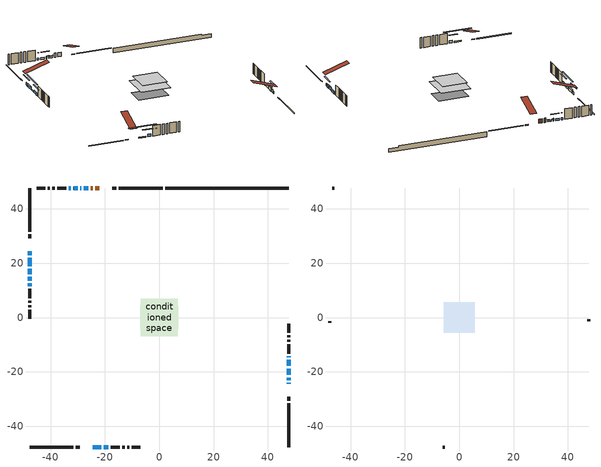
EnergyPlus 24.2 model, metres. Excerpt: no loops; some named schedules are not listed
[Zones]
conditioned space
 floor outside (Floor1 construction): -0.68,-0.68 -0.68,0.68 0.68,0.68 0.68,-0.68 z0.49
 floor adiabatic (AdiabaticFloorConstruction): -6.82,-6.82 -6.82,6.82 6.82,6.82 6.82,-6.82 z2.93
 floor foundation (Slab1 construction): -7.06,-4.32 -7.06,4.32 7.06,4.32 7.06,-4.32 z-1.77
 wall outside (RimJoist1 construction): 1.2,47.65 -14.87,47.65 / -47.65,-47.65 -31.58,-47.65 / -47.65,47.65 -47.65,31.58 / 47.65,-47.65 47.65,-31.58 z0.49:0.79
 wall outside (RimJoist3 construction): -15.8,47.65 -17.22,47.65 / -30.65,-47.65 -29.23,-47.65 / -47.65,30.65 -47.65,29.23 / 47.65,-30.65 47.65,-29.23 z0.49:0.79
 wall outside (AdiabaticWallConstruction 1): -22,47.65 -23.54,47.65 / -24.47,47.65 -25.21,47.65 z0.49:2.52
 wall outside (AdiabaticWallConstruction): 47.65,-24.45 47.65,-24.03 / 47.65,-14.63 47.65,-14.2 / -28.79,47.65 -29.05,47.65 / -47.65,14.96 -47.65,13.52 z0.49:1.71; -47.65,24.45 -47.65,22.93 / -47.65,12.59 -47.65,11.47 z0.49:1.81; 47.65,-23.1 47.65,-22.08 / 47.65,-21.16 47.65,-18.77 z0.49:2.01; 47.65,-17.84 47.65,-15.55 z0.49:1.46; -26.14,47.65 -27.86,47.65 / -29.98,47.65 -31.55,47.65 / -32.48,47.65 -33.25,47.65 z0.49:1.35; -47.65,22 -47.65,18.85 / -20.37,-47.65 -18.79,-47.65 z0.49:1.66; -24.45,-47.65 -21.3,-47.65 z0.49:1; -47.65,17.92 -47.65,15.89 z0.49:1.05
 wall outside (Wall1 construction): -34.17,47.65 -37.59,47.65 / -17.87,-47.65 -14.45,-47.65 / -47.65,10.54 -47.65,7.13 / 47.65,-13.27 47.65,-9.86 z0.49:5.37
 wall outside (Wall2 construction): -38.51,47.65 -39.32,47.65 / -13.52,-47.65 -12.72,-47.65 / -47.65,6.2 -47.65,5.4 / 47.65,-8.93 47.65,-8.13 z0.49:5.37
 wall outside (Wall3 construction): -40.24,47.65 -40.97,47.65 / -11.79,-47.65 -11.07,-47.65 / -47.65,4.47 -47.65,3.75 / 47.65,-7.2 47.65,-6.48 z0.49:5.37
 wall outside (Wall4 construction): -41.9,47.65 -45.1,47.65 / -10.14,-47.65 -6.94,-47.65 / -47.65,2.82 -47.65,-0.38 / 47.65,-5.55 47.65,-2.35 z0.49:5.37
 wall foundation (FoundationWall1 construction): 2.13,47.65,-1.77 2.13,47.65,0.49 43.1,47.65,0.49 43.1,47.65,-0.11 47.65,47.65,-0.11 47.65,47.65,-1.77
 window (WindowConstruction 10): 47.65,-24.45 47.65,-24.03 z0.49:1.71
 window (WindowConstruction 4): -47.65,24.45 -47.65,22.93 z0.49:1.81
 window (WindowConstruction 5): 47.65,-23.1 47.65,-22.08 z0.49:2.01
 window (WindowConstruction 6): 47.65,-21.16 47.65,-18.77 z0.49:2.01
 window (WindowConstruction 7): 47.65,-17.84 47.65,-15.55 z0.49:1.46
 window (WindowConstruction 8): -26.14,47.65 -27.86,47.65 z0.49:1.35
 window (WindowConstruction 9): -47.65,22 -47.65,18.85 z0.49:1.66
 window (WindowConstruction 11): 47.65,-14.63 47.65,-14.2 z0.49:1.71
 window (WindowConstruction 14): -24.45,-47.65 -21.3,-47.65 z0.49:1
 window (WindowConstruction 15): -47.65,17.92 -47.65,15.89 z0.49:1.05
 window (WindowConstruction 12): -28.79,47.65 -29.05,47.65 z0.49:1.71
 window (WindowConstruction 13): -47.65,14.96 -47.65,13.52 z0.49:1.71
 window (WindowConstruction): -29.98,47.65 -31.55,47.65 z0.49:1.35
 window (WindowConstruction 1): -32.48,47.65 -33.24,47.65 z0.49:1.35
 window (WindowConstruction 2): -20.37,-47.65 -18.8,-47.65 z0.49:1.66
 window (WindowConstruction 3): -47.65,12.59 -47.65,11.47 z0.49:1.81
 door (Door): -22,47.65 -23.54,47.65 z0.49:2.52
 door (Door 1): -24.47,47.65 -25.21,47.65 z0.49:2.52
 ceiling adiabatic (AdiabaticFloorConstruction): 6.82,-6.82 6.82,6.82 -6.82,6.82 -6.82,-6.82 z2.93
attic - vented
 floor to conditioned space (Floor2 construction Reversed): -5.69,-5.69 -5.69,5.69 5.69,5.69 5.69,-5.69 z5.37
 wall outside (Wall5 construction): -46.03,47.65 -46.72,47.65 / -6.01,-47.65 -5.32,-47.65 / -47.65,-1.31 -47.65,-2 / 47.65,-1.42 47.65,-0.73 z0.49:5.37
 roof outside (Roof1 construction): -21.07,47.65,5.37 -21.07,36.56,9.06 -18.15,36.56,9.06 -18.15,47.65,5.37; -25.38,-47.65,5.37 -25.38,-36.56,9.06 -28.3,-36.56,9.06 -28.3,-47.65,5.37; -47.65,25.38,5.37 -36.56,25.38,9.06 -36.56,28.3,9.06 -47.65,28.3,5.37; 47.65,-25.38,5.37 36.56,-25.38,9.06 36.56,-28.3,9.06 47.65,-28.3,5.37
shading: -47.65,20.44 -47.65,26.94 -48.06,26.94 -48.06,20.44 z4.3; 47.65,-19.59 47.65,-25.59 48.06,-25.59 48.06,-19.59 z4.5; 47.65,-18.57 47.65,-21.36 48.06,-21.36 48.06,-18.57 z2.22; 47.65,-15.35 47.65,-18.04 48.06,-18.04 48.06,-15.35 z1.66; -28.06,47.65 -25.94,47.65 -25.94,48.06 -28.06,48.06 z1.55; -47.65,18.64 -47.65,22.2 -48.06,22.2 -48.06,18.64 z1.86; -16.37,-47.65 -29.38,-47.65 -29.38,-48.06 -16.37,-48.06 z5.93; -47.65,10.96 -47.65,22.85 -48.06,22.85 -48.06,10.96 z5.98; -34.04,47.65 -27.49,47.65 -27.49,48.06 -34.04,48.06 z3.84; -35.73,47.65 -29.99,47.65 -29.99,48.06 -35.73,48.06 z3.84; -16.3,-47.65 -22.86,-47.65 -22.86,-48.06 -16.3,-48.06 z4.15; -47.65,8.98 -47.65,15.08 -48.06,15.08 -48.06,8.98 z4.3
[Building]
Building 1: Terrain=Suburbs
[Site:Location]
Edmonton Intl AP_AB: Latitude {deg}=53.31; Longitude {deg}=-113.58; Time Zone {hr}=-7; Elevation {m}=723; Keep Site Location Information=Yes
[Site:GroundTemperature:Shallow]
-1.56185, -3.61833, -3.78302, -2.80711, 1.11059, 5.01004, 8.39065, 10.5322, 10.7141, 8.97234, 5.67794, 1.89811
[Site:WaterMainsTemperature]
Calculation Method=Schedule; Temperature Schedule=mains temperature schedule
[Material] Roughness=Rough; Thermal Absorptance=0.9
Name | Thickness {m} | Conductivity {W/m-K} | Density {kg/m3} | Specific Heat {J/kg-K} | Solar Absorptance | Visible Absorptance
asphalt or fiberglass shingles | 0.00635 | 0.162714 | 1121.4 | 1465.45 | 0.4 | 0.4
ceiling loosefill ins | 0.169333 | 0.0480833 | 16.02 | 1046.75 | 0.7 | 0.7
ceiling stud and cavity | 0.1397 | 0.539698 | 65.682 | 1177.47 | 0.7 | 0.7
concrete 4.0 in. | 0.1016 | 1.803125 | 2242.8 | 837.4 | 0.7 | 0.7
concrete 8.0 in. | 0.2032 | 1.803125 | 2242.8 | 837.4 | 0.7 | 0.7
door material | 0.04445 | 0.053851 | 512.64 | 1214.23 | 0.7 | 0.7
door material 1 | 0.04445 | 0.188738 | 512.64 | 1214.23 | 0.7 | 0.7
exterior vertical ins | 0.00287778 | 0.029427 | 32.04 | 1214.23 | 0.7 | 0.7
floor covering | 0.0127 | 0.0433444 | 54.468 | 1339.84 | 0.6 | 0.6
floor rigid ins; rim joist rigid ins | 0.051816 | 0.029427 | 32.04 | 1214.23 | 0.7 | 0.7
floor rigid ins 1; wall rigid ins | 0.512978 | 0.029427 | 32.04 | 1214.23 | 0.7 | 0.7
floor stud and cavity | 0.1397 | 0.094315 | 92.3553 | 1139.71 | 0.7 | 0.7
floor stud and cavity 1 | 0.1397 | 1.75129 | 37.0049 | 1207.88 | 0.7 | 0.7
furniture material conditioned space 1 | 0.1524 | 0.115458 | 640.8 | 1214.23 | 0.6 | 0.6
gypsum board | 0.0127 | 0.160291 | 801 | 837.4 | 0.6 | 0.6
gypsum board 1 | 0.0127 | 0.160291 | 801 | 837.4 | 0.7 | 0.7
osb sheathing 0.5 in. | 0.0127 | 0.115458 | 512.64 | 1214.23 | 0.7 | 0.7
osb sheathing 0.75 in. | 0.01905 | 0.115458 | 512.64 | 1214.23 | 0.7 | 0.7
osb sheathing 2.0 in. | 0.0508 | 0.115458 | 512.64 | 1214.23 | 0.7 | 0.7
rim joist stud and cavity | 0.0508 | 0.0296634 | 125.044 | 1163.47 | 0.6 | 0.6
rim joist stud and cavity 1 | 0.0508 | 0.333218 | 125.044 | 1163.47 | 0.6 | 0.6
wall stud and cavity | 0.1397 | 0.0940029 | 139.0536 | 1170.24 | 0.7 | 0.7
wall stud and cavity 1 | 0.1397 | 0.113179 | 139.0536 | 1170.24 | 0.7 | 0.7
wall stud and cavity 2 | 0.1397 | 0.0896479 | 139.0536 | 1170.24 | 0.7 | 0.7
wall stud and cavity 3 | 0.1397 | 0.094676 | 139.0536 | 1170.24 | 0.7 | 0.7
wall stud and cavity 4 | 0.0889 | 6.1454 | 50.32683 | 1063.81 | 0.6 | 0.6
wall stud and cavity 5 | 0.0889 | 0.380278 | 52.3479 | 1209.89 | 0.7 | 0.7
wall stud and cavity 6 | 0.0889 | 0.391764 | 83.0341 | 1211.67 | 0.7 | 0.7
wood siding | 0.0254 | 0.102417 | 544.68 | 1172.36 | 0.4 | 0.4
wood siding 1 | 0.00254 | 0.102417 | 544.68 | 1172.36 | 0.4 | 0.4
wood siding 2; wood siding 3; wood siding 4 | 0.0254 | 0.102417 | 544.68 | 1172.36 | 0.7 | 0.7
[WindowMaterial:SimpleGlazingSystem]
Name | U-Factor {W/m2-K} | Solar Heat Gain Coefficient
WindowMaterial | 4.20683 | 0.54
WindowMaterial 1 | 4.46404 | 0.52
WindowMaterial 10 | 3.33639 | 0.51
WindowMaterial 11 | 5.1119 | 0.64
WindowMaterial 12 | 2.16956 | 0.41
WindowMaterial 13 | 5.03241 | 0.51
WindowMaterial 14 | 4.93816 | 0.51
WindowMaterial 2 | 3.89851 | 0.56
WindowMaterial 3 | 4.9921 | 0.59
WindowMaterial 4 | 5.82336 | 0.77
WindowMaterial 5 | 3.31141 | 0.61
WindowMaterial 6 | 3.296079 | 0.7
WindowMaterial 7 | 4.00299 | 0.55
WindowMaterial 8 | 4.40726 | 0.53
WindowMaterial 9 | 2.22975 | 0.4
[Construction]
AdiabaticFloorConstruction: floor stud and cavity 1, floor rigid ins 1, osb sheathing 0.75 in., floor covering
AdiabaticWallConstruction: wood siding 3, wall rigid ins, wall stud and cavity 5, gypsum board
AdiabaticWallConstruction 1: wood siding 4, wall rigid ins, wall stud and cavity 5, gypsum board
Door: door material
Door 1: door material 1
Floor1 construction: floor stud and cavity, floor rigid ins, osb sheathing 0.75 in., floor covering
Floor2 construction Reversed: gypsum board, ceiling stud and cavity, ceiling loosefill ins
FoundationWall1 construction: concrete 8.0 in., gypsum board 1
furniture construction conditioned space 1: furniture material conditioned space 1
PartitionWallConstruction: gypsum board, wall stud and cavity 6, gypsum board
RimJoist1 construction: wood siding 2, osb sheathing 2.0 in., rim joist stud and cavity
RimJoist3 construction: wood siding 2, rim joist rigid ins, osb sheathing 2.0 in., rim joist stud and cavity 1
Roof1 construction: asphalt or fiberglass shingles
Slab1 construction: concrete 4.0 in.
Wall1 construction: wood siding, osb sheathing 0.5 in., wall stud and cavity, gypsum board
Wall2 construction: wood siding, osb sheathing 0.5 in., wall stud and cavity 1, gypsum board
Wall3 construction: wood siding, osb sheathing 0.5 in., wall stud and cavity 2, gypsum board
Wall4 construction: wood siding, osb sheathing 0.5 in., wall stud and cavity 3, gypsum board
Wall5 construction: wood siding 1, wall stud and cavity 4
WindowConstruction: WindowMaterial
WindowConstruction 1: WindowMaterial 1
WindowConstruction 10: WindowMaterial 9
WindowConstruction 11: WindowMaterial 10
WindowConstruction 12: WindowMaterial 11
WindowConstruction 13: WindowMaterial 12
WindowConstruction 14: WindowMaterial 13
WindowConstruction 15: WindowMaterial 14
WindowConstruction 2; WindowConstruction 9: WindowMaterial 2
WindowConstruction 3: WindowMaterial 3
WindowConstruction 4: WindowMaterial 4
WindowConstruction 5: WindowMaterial 5
WindowConstruction 6: WindowMaterial 6
WindowConstruction 7: WindowMaterial 7
WindowConstruction 8: WindowMaterial 8
[Zone] Multiplier=1; Part of Total Floor Area=Yes
Name | Volume {m3}
attic - vented | 77.814
conditioned space | 778.5
[Space]
Name | Zone | Volume {m3}
attic - vented 1 | attic - vented | 77.814
conditioned space 1 | conditioned space | 778.5
[ZoneInfiltration:EffectiveLeakageArea]
infil attic - vented 1: Zone or Space=attic - vented 1; Schedule=Always On Discrete; Effective Air Leakage Area {cm2}=4509.91; Stack Coefficient=0.000596203; Wind Coefficient=1.64975e-05
[ZoneMixing]
whole house fan mix: Zone or Space=attic - vented; Schedule=Always On Continuous; Design Flow Rate Calculation Method=Flow/Zone; Design Flow Rate {m3/s}=0; Source Zone or Space=conditioned space
[SurfaceProperty:ExposedFoundationPerimeter]
Slab1: Exposed Perimeter Calculation Method=TotalExposedPerimeter; Total Exposed Perimeter {m}=45.518
[InternalMass] Zone or ZoneList=conditioned space; Space or SpaceList=conditioned space 1
Name | Construction | Surface Area {m2}
furniture mass conditioned space 1 | furniture construction conditioned space 1 | 124.008
partition wall mass | PartitionWallConstruction | 310.02
[Lights]
interior lighting: Zone or ZoneList or Space or SpaceList=conditioned space 1; Schedule=interior lighting schedule; Design Level Calculation Method=LightingLevel; Lighting Level {W}=343.2; Return Air Fraction=0; Fraction Radiant=0.6; Fraction Visible=0.2; Fraction Replaceable=1
[People]
occupants: Zone or ZoneList or Space or SpaceList=conditioned space 1; Number of People Schedule=occupants schedule; Number of People Calculation Method=People; Number of People=3; Fraction Radiant=0.314171; Sensible Heat Fraction=0.56303; Activity Level Schedule=occupants activity schedule; Carbon Dioxide Generation Rate {m3/s-W}=0; Enable ASHRAE 55 Comfort Warnings=No; Mean Radiant Temperature Calculation Type=EnclosureAveraged
[ElectricEquipment] Zone or ZoneList or Space or SpaceList=conditioned space 1; Design Level Calculation Method=EquipmentLevel
Name | Schedule | Design Level {W} | Fraction Latent | Fraction Radiant | Fraction Lost
clothes dryer | clothes dryer schedule | 140.772 | 0.015 | 0.081 | 0.85
clothes washer | clothes washer schedule | 32.1985 | 0.03 | 0.162 | 0.7
cooking range | cooking range schedule | 215.147 | 0.08 | 0.432 | 0.2
dishwasher | dishwasher schedule | 66.8632 | 0.3 | 0.18 | 0.4
fridge | fridge schedule | 72.9452 | 0 | 0.6 | 0
mech vent bath fan 0 | mech vent bath fan 0 schedule | 50.2 | 0 | 0 | 1
mech vent bath fan 1 | mech vent bath fan 1 schedule | 50.2 | 0 | 0 | 1
mech vent house fan | mech vent house fan schedule | 0 | 0 | 0 | 1
mech vent house fan cfis | mech vent house fan cfis schedule | 0 | 0 | 0 | 0
mech vent range fan 0 | mech vent range fan 0 schedule | 57 | 0 | 0 | 1
misc plug loads | misc plug loads schedule | 494.7 | 0.045 | 0.513 | 0.1
whole house fan | Always On Discrete | 0 | 0 | 0 | 1
[OtherEquipment] Zone or ZoneList or Space or SpaceList=conditioned space 1; Design Level Calculation Method=EquipmentLevel
Name | Fuel Type | Schedule | Design Level {W} | Fraction Latent | Fraction Radiant | Fraction Lost
clothes dryer 1 | Electricity | clothes dryer schedule | 0 | 0.015 | 0.081 | 0.85
cooking range 1 | Electricity | cooking range schedule | 0 | 0.08 | 0.432 | 0.2
general water use latent | None | general water use schedule | 62.594 | 1 | 0 | 0
general water use sensible | None | general water use schedule | -61.6891 | 0 | 0.6 | 0
mech vent house fan latent load | None | Always On Discrete | 0 | 1 | 0 | 0
mech vent house fan sensible load | None | Always On Discrete | 0 | 0 | 0 | 0
water heater energy adjustment1 | NaturalGas | Always On Discrete | 0.01 | 0 | 0 | 1
[ZoneInfiltration:DesignFlowRate] Zone or ZoneList or Space or SpaceList=conditioned space 1; Schedule=Always On Discrete; Design Flow Rate Calculation Method=Flow/Zone; Design Flow Rate {m3/s}=0
infil flow; natural vent flow; whole house fan flow
[Foundation:Kiva]
Foundation Kiva 1: Initial Indoor Air Temperature {C}=18; Wall Height Above Grade {m}=0.489996; Wall Depth Below Slab {m}=0.2032; Custom Block Material Name 1=exterior vertical ins; Custom Block Depth 1 {m}=2.26; Custom Block X Position 1 {m}=0.2159; Custom Block Z Position 1 {m}=0
[Foundation:Kiva:Settings]
Soil Conductivity {W/m-K}=0.849921; Soil Density {kg/m3}=1842.3; Soil Specific Heat {J/kg-K}=418.7; Ground Solar Absorptivity=0.9; Ground Thermal Absorptivity=0.9; Ground Surface Roughness {m}=0.03; Far-Field Width {m}=40; Deep-Ground Boundary Condition=ZeroFlux; Deep-Ground Depth {m}=40; Minimum Cell Dimension {m}=0.2; Maximum Cell Growth Coefficient=3; Simulation Timestep=Timestep
[Exterior:Lights]
exterior lighting: Schedule=exterior lighting schedule; Design Level {W}=75.6
[Schedule:Constant]
Name | Hourly Value
Always On Continuous; mech vent house fan schedule; mech vent house fan cfis schedule; Always On Discrete | 1
occupants activity schedule | 117.228
fridge schedule | 0
[Schedule:Week:Daily]
interior lighting schedule Week Rule - Jan1-Jan27: interior lighting schedule day, interior lighting schedule day, interior lighting schedule day, interior lighting schedule day, interior lighting schedule day, interior lighting schedule day, interior lighting schedule day, interior lighting schedule default day, interior lighting schedule default day, interior lighting schedule default day, interior lighting schedule default day, interior lighting schedule default day
interior lighting schedule Week Rule - Jan28-Feb3: interior lighting schedule day, interior lighting schedule day, interior lighting schedule day, interior lighting schedule day, interior lighting schedule day 1, interior lighting schedule day 1, interior lighting schedule day 1, interior lighting schedule default day, interior lighting schedule default day, interior lighting schedule default day, interior lighting schedule default day, interior lighting schedule default day
interior lighting schedule Week Rule - Feb4-Feb24: interior lighting schedule day 1, interior lighting schedule day 1, interior lighting schedule day 1, interior lighting schedule day 1, interior lighting schedule day 1, interior lighting schedule day 1, interior lighting schedule day 1, interior lighting schedule default day, interior lighting schedule default day, interior lighting schedule default day, interior lighting schedule default day, interior lighting schedule default day
interior lighting schedule Week Rule - Feb25-Mar3: interior lighting schedule day 1, interior lighting schedule day 1, interior lighting schedule day 1, interior lighting schedule day 1, interior lighting schedule day 2, interior lighting schedule day 2, interior lighting schedule day 2, interior lighting schedule default day, interior lighting schedule default day, interior lighting schedule default day, interior lighting schedule default day, interior lighting schedule default day
interior lighting schedule Week Rule - Mar4-Mar31: interior lighting schedule day 2, interior lighting schedule day 2, interior lighting schedule day 2, interior lighting schedule day 2, interior lighting schedule day 2, interior lighting schedule day 2, interior lighting schedule day 2, interior lighting schedule default day, interior lighting schedule default day, interior lighting schedule default day, interior lighting schedule default day, interior lighting schedule default day
interior lighting schedule Week Rule - Apr1-Apr28: interior lighting schedule day 3, interior lighting schedule day 3, interior lighting schedule day 3, interior lighting schedule day 3, interior lighting schedule day 3, interior lighting schedule day 3, interior lighting schedule day 3, interior lighting schedule default day, interior lighting schedule default day, interior lighting schedule default day, interior lighting schedule default day, interior lighting schedule default day
interior lighting schedule Week Rule - Apr29-May5: interior lighting schedule day 3, interior lighting schedule day 3, interior lighting schedule day 4, interior lighting schedule day 4, interior lighting schedule day 4, interior lighting schedule day 4, interior lighting schedule day 4, interior lighting schedule default day, interior lighting schedule default day, interior lighting schedule default day, interior lighting schedule default day, interior lighting schedule default day
interior lighting schedule Week Rule - May6-May26: interior lighting schedule day 4, interior lighting schedule day 4, interior lighting schedule day 4, interior lighting schedule day 4, interior lighting schedule day 4, interior lighting schedule day 4, interior lighting schedule day 4, interior lighting schedule default day, interior lighting schedule default day, interior lighting schedule default day, interior lighting schedule default day, interior lighting schedule default day
interior lighting schedule Week Rule - May27-Jun2: interior lighting schedule day 4, interior lighting schedule day 4, interior lighting schedule day 4, interior lighting schedule day 4, interior lighting schedule day 4, interior lighting schedule day 5, interior lighting schedule day 5, interior lighting schedule default day, interior lighting schedule default day, interior lighting schedule default day, interior lighting schedule default day, interior lighting schedule default day
interior lighting schedule Week Rule - Jun3-Jun30: interior lighting schedule day 5, interior lighting schedule day 5, interior lighting schedule day 5, interior lighting schedule day 5, interior lighting schedule day 5, interior lighting schedule day 5, interior lighting schedule day 5, interior lighting schedule default day, interior lighting schedule default day, interior lighting schedule default day, interior lighting schedule default day, interior lighting schedule default day
interior lighting schedule Week Rule - Jul1-Jul28: interior lighting schedule day 6, interior lighting schedule day 6, interior lighting schedule day 6, interior lighting schedule day 6, interior lighting schedule day 6, interior lighting schedule day 6, interior lighting schedule day 6, interior lighting schedule default day, interior lighting schedule default day, interior lighting schedule default day, interior lighting schedule default day, interior lighting schedule default day
interior lighting schedule Week Rule - Jul29-Aug4: interior lighting schedule day 6, interior lighting schedule day 6, interior lighting schedule day 6, interior lighting schedule day 7, interior lighting schedule day 7, interior lighting schedule day 7, interior lighting schedule day 7, interior lighting schedule default day, interior lighting schedule default day, interior lighting schedule default day, interior lighting schedule default day, interior lighting schedule default day
interior lighting schedule Week Rule - Aug5-Aug25: interior lighting schedule day 7, interior lighting schedule day 7, interior lighting schedule day 7, interior lighting schedule day 7, interior lighting schedule day 7, interior lighting schedule day 7, interior lighting schedule day 7, interior lighting schedule default day, interior lighting schedule default day, interior lighting schedule default day, interior lighting schedule default day, interior lighting schedule default day
interior lighting schedule Week Rule - Aug26-Sep1: interior lighting schedule day 7, interior lighting schedule day 7, interior lighting schedule day 7, interior lighting schedule day 7, interior lighting schedule day 7, interior lighting schedule day 7, interior lighting schedule day 8, interior lighting schedule default day, interior lighting schedule default day, interior lighting schedule default day, interior lighting schedule default day, interior lighting schedule default day
interior lighting schedule Week Rule - Sep2-Sep29: interior lighting schedule day 8, interior lighting schedule day 8, interior lighting schedule day 8, interior lighting schedule day 8, interior lighting schedule day 8, interior lighting schedule day 8, interior lighting schedule day 8, interior lighting schedule default day, interior lighting schedule default day, interior lighting schedule default day, interior lighting schedule default day, interior lighting schedule default day
interior lighting schedule Week Rule - Sep30-Oct6: interior lighting schedule day 8, interior lighting schedule day 9, interior lighting schedule day 9, interior lighting schedule day 9, interior lighting schedule day 9, interior lighting schedule day 9, interior lighting schedule day 9, interior lighting schedule default day, interior lighting schedule default day, interior lighting schedule default day, interior lighting schedule default day, interior lighting schedule default day
interior lighting schedule Week Rule - Oct7-Oct27: interior lighting schedule day 9, interior lighting schedule day 9, interior lighting schedule day 9, interior lighting schedule day 9, interior lighting schedule day 9, interior lighting schedule day 9, interior lighting schedule day 9, interior lighting schedule default day, interior lighting schedule default day, interior lighting schedule default day, interior lighting schedule default day, interior lighting schedule default day
interior lighting schedule Week Rule - Oct28-Nov3: interior lighting schedule day 9, interior lighting schedule day 9, interior lighting schedule day 9, interior lighting schedule day 9, interior lighting schedule day 10, interior lighting schedule day 10, interior lighting schedule day 10, interior lighting schedule default day, interior lighting schedule default day, interior lighting schedule default day, interior lighting schedule default day, interior lighting schedule default day
interior lighting schedule Week Rule - Nov4-Nov24: interior lighting schedule day 10, interior lighting schedule day 10, interior lighting schedule day 10, interior lighting schedule day 10, interior lighting schedule day 10, interior lighting schedule day 10, interior lighting schedule day 10, interior lighting schedule default day, interior lighting schedule default day, interior lighting schedule default day, interior lighting schedule default day, interior lighting schedule default day
interior lighting schedule Week Rule - Nov25-Dec1: interior lighting schedule day 10, interior lighting schedule day 10, interior lighting schedule day 10, interior lighting schedule day 10, interior lighting schedule day 10, interior lighting schedule day 10, interior lighting schedule day 11, interior lighting schedule default day, interior lighting schedule default day, interior lighting schedule default day, interior lighting schedule default day, interior lighting schedule default day
interior lighting schedule Week Rule - Dec2-Dec31: interior lighting schedule day 11, interior lighting schedule day 11, interior lighting schedule day 11, interior lighting schedule day 11, interior lighting schedule day 11, interior lighting schedule day 11, interior lighting schedule day 11, interior lighting schedule default day, interior lighting schedule default day, interior lighting schedule default day, interior lighting schedule default day, interior lighting schedule default day
occupants schedule Week Rule - Jan1-Dec31: occupants schedule day, occupants schedule day, occupants schedule day, occupants schedule day, occupants schedule day, occupants schedule day, occupants schedule day, occupants schedule default day, occupants schedule default day, occupants schedule default day, occupants schedule default day, occupants schedule default day
clothes dryer schedule Week Rule - Jan1-Dec31: clothes dryer schedule day, clothes dryer schedule day, clothes dryer schedule day, clothes dryer schedule day, clothes dryer schedule day, clothes dryer schedule day, clothes dryer schedule day, clothes dryer schedule default day, clothes dryer schedule default day, clothes dryer schedule default day, clothes dryer schedule default day, clothes dryer schedule default day
clothes washer schedule Week Rule - Jan1-Dec31: clothes washer schedule day, clothes washer schedule day, clothes washer schedule day, clothes washer schedule day, clothes washer schedule day, clothes washer schedule day, clothes washer schedule day, clothes washer schedule default day, clothes washer schedule default day, clothes washer schedule default day, clothes washer schedule default day, clothes washer schedule default day
cooking range schedule Week Rule - Jan1-Dec31: cooking range schedule day, cooking range schedule day, cooking range schedule day, cooking range schedule day, cooking range schedule day, cooking range schedule day, cooking range schedule day, cooking range schedule default day, cooking range schedule default day, cooking range schedule default day, cooking range schedule default day, cooking range schedule default day
dishwasher schedule Week Rule - Jan1-Dec31: dishwasher schedule day, dishwasher schedule day, dishwasher schedule day, dishwasher schedule day, dishwasher schedule day, dishwasher schedule day, dishwasher schedule day, dishwasher schedule default day, dishwasher schedule default day, dishwasher schedule default day, dishwasher schedule default day, dishwasher schedule default day
mech vent bath fan 0 schedule Week Rule - Jan1-Dec31: mech vent bath fan 0 schedule day, mech vent bath fan 0 schedule day, mech vent bath fan 0 schedule day, mech vent bath fan 0 schedule day, mech vent bath fan 0 schedule day, mech vent bath fan 0 schedule day, mech vent bath fan 0 schedule day, mech vent bath fan 0 schedule default day, mech vent bath fan 0 schedule default day, mech vent bath fan 0 schedule default day, mech vent bath fan 0 schedule default day, mech vent bath fan 0 schedule default day
mech vent bath fan 1 schedule Week Rule - Jan1-Dec31: mech vent bath fan 1 schedule day, mech vent bath fan 1 schedule day, mech vent bath fan 1 schedule day, mech vent bath fan 1 schedule day, mech vent bath fan 1 schedule day, mech vent bath fan 1 schedule day, mech vent bath fan 1 schedule day, mech vent bath fan 1 schedule default day, mech vent bath fan 1 schedule default day, mech vent bath fan 1 schedule default day, mech vent bath fan 1 schedule default day, mech vent bath fan 1 schedule default day
mech vent range fan 0 schedule Week Rule - Jan1-Dec31: mech vent range fan 0 schedule day, mech vent range fan 0 schedule day, mech vent range fan 0 schedule day, mech vent range fan 0 schedule day, mech vent range fan 0 schedule day, mech vent range fan 0 schedule day, mech vent range fan 0 schedule day, mech vent range fan 0 schedule default day, mech vent range fan 0 schedule default day, mech vent range fan 0 schedule default day, mech vent range fan 0 schedule default day, mech vent range fan 0 schedule default day
misc plug loads schedule Week Rule - Jan1-Dec31: misc plug loads schedule day, misc plug loads schedule day, misc plug loads schedule day, misc plug loads schedule day, misc plug loads schedule day, misc plug loads schedule day, misc plug loads schedule day, misc plug loads schedule default day, misc plug loads schedule default day, misc plug loads schedule default day, misc plug loads schedule default day, misc plug loads schedule default day
general water use schedule Week Rule - Jan1-Dec31: general water use schedule day, general water use schedule day, general water use schedule day, general water use schedule day, general water use schedule day, general water use schedule day, general water use schedule day, general water use schedule default day, general water use schedule default day, general water use schedule default day, general water use schedule default day, general water use schedule default day
exterior lighting schedule Week Rule - Jan1-Jan27: exterior lighting schedule day, exterior lighting schedule day, exterior lighting schedule day, exterior lighting schedule day, exterior lighting schedule day, exterior lighting schedule day, exterior lighting schedule day, exterior lighting schedule default day, exterior lighting schedule default day, exterior lighting schedule default day, exterior lighting schedule default day, exterior lighting schedule default day
exterior lighting schedule Week Rule - Jan28-Feb3: exterior lighting schedule day, exterior lighting schedule day, exterior lighting schedule day, exterior lighting schedule day, exterior lighting schedule day 1, exterior lighting schedule day 1, exterior lighting schedule day 1, exterior lighting schedule default day, exterior lighting schedule default day, exterior lighting schedule default day, exterior lighting schedule default day, exterior lighting schedule default day
exterior lighting schedule Week Rule - Feb4-Feb24: exterior lighting schedule day 1, exterior lighting schedule day 1, exterior lighting schedule day 1, exterior lighting schedule day 1, exterior lighting schedule day 1, exterior lighting schedule day 1, exterior lighting schedule day 1, exterior lighting schedule default day, exterior lighting schedule default day, exterior lighting schedule default day, exterior lighting schedule default day, exterior lighting schedule default day
exterior lighting schedule Week Rule - Feb25-Mar3: exterior lighting schedule day 1, exterior lighting schedule day 1, exterior lighting schedule day 1, exterior lighting schedule day 1, exterior lighting schedule day 2, exterior lighting schedule day 2, exterior lighting schedule day 2, exterior lighting schedule default day, exterior lighting schedule default day, exterior lighting schedule default day, exterior lighting schedule default day, exterior lighting schedule default day
exterior lighting schedule Week Rule - Mar4-Mar31: exterior lighting schedule day 2, exterior lighting schedule day 2, exterior lighting schedule day 2, exterior lighting schedule day 2, exterior lighting schedule day 2, exterior lighting schedule day 2, exterior lighting schedule day 2, exterior lighting schedule default day, exterior lighting schedule default day, exterior lighting schedule default day, exterior lighting schedule default day, exterior lighting schedule default day
exterior lighting schedule Week Rule - Apr1-Apr28: exterior lighting schedule day 3, exterior lighting schedule day 3, exterior lighting schedule day 3, exterior lighting schedule day 3, exterior lighting schedule day 3, exterior lighting schedule day 3, exterior lighting schedule day 3, exterior lighting schedule default day, exterior lighting schedule default day, exterior lighting schedule default day, exterior lighting schedule default day, exterior lighting schedule default day
exterior lighting schedule Week Rule - Apr29-May5: exterior lighting schedule day 3, exterior lighting schedule day 3, exterior lighting schedule day 4, exterior lighting schedule day 4, exterior lighting schedule day 4, exterior lighting schedule day 4, exterior lighting schedule day 4, exterior lighting schedule default day, exterior lighting schedule default day, exterior lighting schedule default day, exterior lighting schedule default day, exterior lighting schedule default day
exterior lighting schedule Week Rule - May6-May26: exterior lighting schedule day 4, exterior lighting schedule day 4, exterior lighting schedule day 4, exterior lighting schedule day 4, exterior lighting schedule day 4, exterior lighting schedule day 4, exterior lighting schedule day 4, exterior lighting schedule default day, exterior lighting schedule default day, exterior lighting schedule default day, exterior lighting schedule default day, exterior lighting schedule default day
exterior lighting schedule Week Rule - May27-Jun2: exterior lighting schedule day 4, exterior lighting schedule day 4, exterior lighting schedule day 4, exterior lighting schedule day 4, exterior lighting schedule day 4, exterior lighting schedule day 5, exterior lighting schedule day 5, exterior lighting schedule default day, exterior lighting schedule default day, exterior lighting schedule default day, exterior lighting schedule default day, exterior lighting schedule default day
exterior lighting schedule Week Rule - Jun3-Jun30: exterior lighting schedule day 5, exterior lighting schedule day 5, exterior lighting schedule day 5, exterior lighting schedule day 5, exterior lighting schedule day 5, exterior lighting schedule day 5, exterior lighting schedule day 5, exterior lighting schedule default day, exterior lighting schedule default day, exterior lighting schedule default day, exterior lighting schedule default day, exterior lighting schedule default day
[Schedule:Year]
interior lighting schedule: interior lighting schedule Week Rule - Jan1-Jan27, 1, 1, 1, 27, interior lighting schedule Week Rule - Jan28-Feb3, 1, 28, 2, 3, interior lighting schedule Week Rule - Feb4-Feb24, 2, 4, 2, 24, interior lighting schedule Week Rule - Feb25-Mar3, 2, 25, 3, 3, interior lighting schedule Week Rule - Mar4-Mar31, 3, 4, 3, 31, interior lighting schedule Week Rule - Apr1-Apr28, 4, 1, 4, 28, interior lighting schedule Week Rule - Apr29-May5, 4, 29, 5, 5, interior lighting schedule Week Rule - May6-May26, 5, 6, 5, 26, interior lighting schedule Week Rule - May27-Jun2, 5, 27, 6, 2, interior lighting schedule Week Rule - Jun3-Jun30, 6, 3, 6, 30, interior lighting schedule Week Rule - Jul1-Jul28, 7, 1, 7, 28, interior lighting schedule Week Rule - Jul29-Aug4, 7, 29, 8, 4, interior lighting schedule Week Rule - Aug5-Aug25, 8, 5, 8, 25, interior lighting schedule Week Rule - Aug26-Sep1, 8, 26, 9, 1, interior lighting schedule Week Rule - Sep2-Sep29, 9, 2, 9, 29, interior lighting schedule Week Rule - Sep30-Oct6, 9, 30, 10, 6, interior lighting schedule Week Rule - Oct7-Oct27, 10, 7, 10, 27, interior lighting schedule Week Rule - Oct28-Nov3, 10, 28, 11, 3, interior lighting schedule Week Rule - Nov4-Nov24, 11, 4, 11, 24, interior lighting schedule Week Rule - Nov25-Dec1, 11, 25, 12, 1, interior lighting schedule Week Rule - Dec2-Dec31, 12, 2, 12, 31
occupants schedule: occupants schedule Week Rule - Jan1-Dec31, 1, 1, 12, 31
clothes dryer schedule: clothes dryer schedule Week Rule - Jan1-Dec31, 1, 1, 12, 31
clothes washer schedule: clothes washer schedule Week Rule - Jan1-Dec31, 1, 1, 12, 31
cooking range schedule: cooking range schedule Week Rule - Jan1-Dec31, 1, 1, 12, 31
dishwasher schedule: dishwasher schedule Week Rule - Jan1-Dec31, 1, 1, 12, 31
mech vent bath fan 0 schedule: mech vent bath fan 0 schedule Week Rule - Jan1-Dec31, 1, 1, 12, 31
mech vent bath fan 1 schedule: mech vent bath fan 1 schedule Week Rule - Jan1-Dec31, 1, 1, 12, 31
mech vent range fan 0 schedule: mech vent range fan 0 schedule Week Rule - Jan1-Dec31, 1, 1, 12, 31
misc plug loads schedule: misc plug loads schedule Week Rule - Jan1-Dec31, 1, 1, 12, 31
general water use schedule: general water use schedule Week Rule - Jan1-Dec31, 1, 1, 12, 31
exterior lighting schedule: exterior lighting schedule Week Rule - Jan1-Jan27, 1, 1, 1, 27, exterior lighting schedule Week Rule - Jan28-Feb3, 1, 28, 2, 3, exterior lighting schedule Week Rule - Feb4-Feb24, 2, 4, 2, 24, exterior lighting schedule Week Rule - Feb25-Mar3, 2, 25, 3, 3, exterior lighting schedule Week Rule - Mar4-Mar31, 3, 4, 3, 31, exterior lighting schedule Week Rule - Apr1-Apr28, 4, 1, 4, 28, exterior lighting schedule Week Rule - Apr29-May5, 4, 29, 5, 5, exterior lighting schedule Week Rule - May6-May26, 5, 6, 5, 26, exterior lighting schedule Week Rule - May27-Jun2, 5, 27, 6, 2, exterior lighting schedule Week Rule - Jun3-Jun30, 6, 3, 6, 30, exterior lighting schedule Week Rule - Jul1-Jul28, 7, 1, 7, 28, exterior lighting schedule Week Rule - Jul29-Aug4, 7, 29, 8, 4, exterior lighting schedule Week Rule - Aug5-Aug25, 8, 5, 8, 25, exterior lighting schedule Week Rule - Aug26-Sep1, 8, 26, 9, 1, exterior lighting schedule Week Rule - Sep2-Sep29, 9, 2, 9, 29, exterior lighting schedule Week Rule - Sep30-Oct6, 9, 30, 10, 6, exterior lighting schedule Week Rule - Oct7-Oct27, 10, 7, 10, 27, exterior lighting schedule Week Rule - Oct28-Nov3, 10, 28, 11, 3, exterior lighting schedule Week Rule - Nov4-Nov24, 11, 4, 11, 24, exterior lighting schedule Week Rule - Nov25-Dec1, 11, 25, 12, 1, exterior lighting schedule Week Rule - Dec2-Dec31, 12, 2, 12, 31
[Schedule:Compact]
mains temperature schedule: Through: 01/01, For: AllDays, Until: 24:00, 3.97167, Through: 01/02, For: AllDays, Until: 24:00, 3.90778, Through: 01/03, For: AllDays, Until: 24:00, 3.84556, Through: 01/04, For: AllDays, Until: 24:00, 3.78389, Through: 01/05, For: AllDays, Until: 24:00, 3.72278, Through: 01/06, For: AllDays, Until: 24:00, 3.66278, Through: 01/07, For: AllDays, Until: 24:00, 3.60389, Through: 01/08, For: AllDays, Until: 24:00, 3.54556, Through: 01/09, For: AllDays, Until: 24:00, 3.48833, Through: 01/10, For: AllDays, Until: 24:00, 3.43167, Through: 01/11, For: AllDays, Until: 24:00, 3.37611, Through: 01/12, For: AllDays, Until: 24:00, 3.32167, Through: 01/13, For: AllDays, Until: 24:00, 3.26833, Through: 01/14, For: AllDays, Until: 24:00, 3.21556, Through: 01/15, For: AllDays, Until: 24:00, 3.16444, Through: 01/16, For: AllDays, Until: 24:00, 3.11389, Through: 01/17, For: AllDays, Until: 24:00, 3.06444, Through: 01/18, For: AllDays, Until: 24:00, 3.01611, Through: 01/19, For: AllDays, Until: 24:00, 2.96889, Through: 01/20, For: AllDays, Until: 24:00, 2.92278, Through: 01/21, For: AllDays, Until: 24:00, 2.87722, Through: 01/22, For: AllDays, Until: 24:00, 2.83333, Through: 01/23, For: AllDays, Until: 24:00, 2.79056, Through: 01/24, For: AllDays, Until: 24:00, 2.74889, Through: 01/25, For: AllDays, Until: 24:00, 2.70833, Through: 01/26, For: AllDays, Until: 24:00, 2.66889, Through: 01/27, For: AllDays, Until: 24:00, 2.63056, Through: 01/28, For: AllDays, Until: 24:00, 2.59333, Through: 01/29, For: AllDays, Until: 24:00, 2.55778, Through: 01/30, For: AllDays, Until: 24:00, 2.52278, Through: 01/31, For: AllDays, Until: 24:00, 2.48944, Through: 02/01, For: AllDays, Until: 24:00, 2.45722, Through: 02/02, For: AllDays, Until: 24:00, 2.42611, Through: 02/03, For: AllDays, Until: 24:00, 2.39667, Through: 02/04, For: AllDays, Until: 24:00, 2.36833, Through: 02/05, For: AllDays, Until: 24:00, 2.34111, Through: 02/06, For: AllDays, Until: 24:00, 2.315, Through: 02/07, For: AllDays, Until: 24:00, 2.29056, Through: 02/08, For: AllDays, Until: 24:00, 2.26722, Through: 02/09, For: AllDays, Until: 24:00, 2.245, Through: 02/10, For: AllDays, Until: 24:00, 2.22444, Through: 02/11, For: AllDays, Until: 24:00, 2.20444, Through: 02/12, For: AllDays, Until: 24:00, 2.18667, Through: 02/13, For: AllDays, Until: 24:00, 2.17, Through: 02/14, For: AllDays, Until: 24:00, 2.15444, Through: 02/15, For: AllDays, Until: 24:00, 2.14, Through: 02/16, For: AllDays, Until: 24:00, 2.12722, Through: 02/17, For: AllDays, Until: 24:00, 2.11556, Through: 02/18, For: AllDays, Until: 24:00, 2.10556, Through: 02/19, For: AllDays, Until: 24:00, 2.09667, Through: 02/20, For: AllDays, Until: 24:00, 2.08889, Through: 02/21, For: AllDays, Until: 24:00, 2.08278, Through: 02/22, For: AllDays, Until: 24:00, 2.07833, Through: 02/23, For: AllDays, Until: 24:00, 2.07444, Through: 02/24, For: AllDays, Until: 24:00, 2.07278, Through: 02/25, For: AllDays, Until: 24:00, 2.07167, Through: 02/26, For: AllDays, Until: 24:00, 2.07222, Through: 02/27, For: AllDays, Until: 24:00, 2.07444, Through: 02/28, For: AllDays, Until: 24:00, 2.07778, Through: 03/01, For: AllDays, Until: 24:00, 2.08222, Through: 03/02, For: AllDays, Until: 24:00, 2.08833, Through: 03/03, For: AllDays, Until: 24:00, 2.09556, Through: 03/04, For: AllDays, Until: 24:00, 2.10444, Through: 03/05, For: AllDays, Until: 24:00, 2.11444, Through: 03/06, For: AllDays, Until: 24:00, 2.12556, Through: 03/07, For: AllDays, Until: 24:00, 2.13833, Through: 03/08, For: AllDays, Until: 24:00, 2.15278, Through: 03/09, For: AllDays, Until: 24:00, 2.16778, Through: 03/10, For: AllDays, Until: 24:00, 2.18444, Through: 03/11, For: AllDays, Until: 24:00, 2.20278, Through: 03/12, For: AllDays, Until: 24:00, 2.22167, Through: 03/13, For: AllDays, Until: 24:00, 2.24278, Through: 03/14, For: AllDays, Until: 24:00, 2.26444, Through: 03/15, For: AllDays, Until: 24:00, 2.28778, Through: 03/16, For: AllDays, Until: 24:00, 2.31222, Through: 03/17, For: AllDays, Until: 24:00, 2.33778, Through: 03/18, For: AllDays, Until: 24:00, 2.365, Through: 03/19, For: AllDays, Until: 24:00, 2.39333, Through: 03/20, For: AllDays, Until: 24:00, 2.42278, Through: 03/21, For: AllDays, Until: 24:00, 2.45389, Through: 03/22, For: AllDays, Until: 24:00, 2.48611, Through: 03/23, For: AllDays, Until: 24:00, 2.51889, Through: 03/24, For: AllDays, Until: 24:00, 2.55389, Through: 03/25, For: AllDays, Until: 24:00, 2.58944, Through: 03/26, For: AllDays, Until: 24:00, 2.62611, Through: 03/27, For: AllDays, Until: 24:00, 2.66444, Through: 03/28, For: AllDays, Until: 24:00, 2.70389, Through: 03/29, For: AllDays, Until: 24:00, 2.74389, Through: 03/30, For: AllDays, Until: 24:00, 2.78556, Through: 03/31, For: AllDays, Until: 24:00, 2.82833, Through: 04/01, For: AllDays, Until: 24:00, 2.87222, Through: 04/02, For: AllDays, Until: 24:00, 2.91722, Through: 04/03, For: AllDays, Until: 24:00, 2.96333, Through: 04/04, For: AllDays, Until: 24:00, 3.01056, Through: 04/05, For: AllDays, Until: 24:00, 3.05889, Through: 04/06, For: AllDays, Until: 24:00, 3.10833, Through: 04/07, For: AllDays, Until: 24:00, 3.15833, Through: 04/08, For: AllDays, Until: 24:00, 3.21, Through: 04/09, For: AllDays, Until: 24:00, 3.26222, Through: 04/10, For: AllDays, Until: 24:00, 3.31556, Through: 04/11, For: AllDays, Until: 24:00, 3.37, Through: 04/12, For: AllDays, Until: 24:00, 3.42556, Through: 04/13, For: AllDays, Until: 24:00, 3.48167, Through: 04/14, For: AllDays, Until: 24:00, 3.53889, Through: 04/15, For: AllDays, Until: 24:00, 3.59722, Through: 04/16, For: AllDays, Until: 24:00, 3.65611, Through: 04/17, For: AllDays, Until: 24:00, 3.71611, Through: 04/18, For: AllDays, Until: 24:00, 3.77667, Through: 04/19, For: AllDays, Until: 24:00, 3.83833, Through: 04/20, For: AllDays, Until: 24:00, 3.90111, Through: 04/21, For: AllDays, Until: 24:00, 3.96444, Through: 04/22, For: AllDays, Until: 24:00, 4.02833, Through: 04/23, For: AllDays, Until: 24:00, 4.09333, Through: 04/24, For: AllDays, Until: 24:00, 4.15889, Through: 04/25, For: AllDays, Until: 24:00, 4.225, Through: 04/26, For: AllDays, Until: 24:00, 4.29222, Through: 04/27, For: AllDays, Until: 24:00, 4.36, Through: 04/28, For: AllDays, Until: 24:00, 4.42833, Through: 04/29, For: AllDays, Until: 24:00, 4.49722, Through: 04/30, For: AllDays, Until: 24:00, 4.56667, Through: 05/01, For: AllDays, Until: 24:00, 4.63722, Through: 05/02, For: AllDays, Until: 24:00, 4.70833, Through: 05/03, For: AllDays, Until: 24:00, 4.77944, Through: 05/04, For: AllDays, Until: 24:00, 4.85167, Through: 05/05, For: AllDays, Until: 24:00, 4.92389, Through: 05/06, For: AllDays, Until: 24:00, 4.99722, Through: 05/07, For: AllDays, Until: 24:00, 5.07056, Through: 05/08, For: AllDays, Until: 24:00, 5.145, Through: 05/09, For: AllDays, Until: 24:00, 5.21944, Through: 05/10, For: AllDays, Until: 24:00, 5.29389, Through: 05/11, For: AllDays, Until: 24:00, 5.36944, Through: 05/12, For: AllDays, Until: 24:00, 5.445, Through: 05/13, For: AllDays, Until: 24:00, 5.52111, Through: 05/14, For: AllDays, Until: 24:00, 5.59722, Through: 05/15, For: AllDays, Until: 24:00, 5.67389, Through: 05/16, For: AllDays, Until: 24:00, 5.75056, Through: 05/17, For: AllDays, Until: 24:00, 5.82778, Through: 05/18, For: AllDays, Until: 24:00, 5.90556, Through: 05/19, For: AllDays, Until: 24:00, 5.98278, Through: 05/20, For: AllDays, Until: 24:00, 6.06056, Through: 05/21, For: AllDays, Until: 24:00, 6.13889, Through: 05/22, For: AllDays, Until: 24:00, 6.21667, Through: 05/23, For: AllDays, Until: 24:00, 6.295, Through: 05/24, For: AllDays, Until: 24:00, 6.37333, Through: 05/25, For: AllDays, Until: 24:00, 6.45222, Through: 05/26, For: AllDays, Until: 24:00, 6.53056, Through: 05/27, For: AllDays, Until: 24:00, 6.60889, Through: 05/28, For: AllDays, Until: 24:00, 6.68778, Through: 05/29, For: AllDays, Until: 24:00, 6.76611, Through: 05/30, For: AllDays, Until: 24:00, 6.84444, Through: 05/31, For: AllDays, Until: 24:00, 6.92278, Through: 06/01, For: AllDays, Until: 24:00, 7.00111, Through: 06/02, For: AllDays, Until: 24:00, 7.07944, Through: 06/03, For: AllDays, Until: 24:00, 7.15778, Through: 06/04, For: AllDays, Until: 24:00, 7.23556, Through: 06/05, For: AllDays, Until: 24:00, 7.31333, Through: 06/06, For: AllDays, Until: 24:00, 7.39056, Through: 06/07, For: AllDays, Until: 24:00, 7.46833, Through: 06/08, For: AllDays, Until: 24:00, 7.545, Through: 06/09, For: AllDays, Until: 24:00, 7.62222, Through: 06/10, For: AllDays, Until: 24:00, 7.69833, Through: 06/11, For: AllDays, Until: 24:00, 7.775, Through: 06/12, For: AllDays, Until: 24:00, 7.85056, Through: 06/13, For: AllDays, Until: 24:00, 7.92611, Through: 06/14, For: AllDays, Until: 24:00, 8.00111, Through: 06/15, For: AllDays, Until: 24:00, 8.07611, Through: 06/16, For: AllDays, Until: 24:00, 8.15056, Through: 06/17, For: AllDays, Until: 24:00, 8.22389, Through: 06/18, For: AllDays, Until: 24:00, 8.29778, Through: 06/19, For: AllDays, Until: 24:00, 8.37056, Through: 06/20, For: AllDays, Until: 24:00, 8.44278, Through: 06/21, For: AllDays, Until: 24:00, 8.51444, Through: 06/22, For: AllDays, Until: 24:00, 8.58611, Through: 06/23, For: AllDays, Until: 24:00, 8.65667, Through: 06/24, For: AllDays, Until: 24:00, 8.72667, Through: 06/25, For: AllDays, Until: 24:00, 8.79611, Through: 06/26, For: AllDays, Until: 24:00, 8.865, Through: 06/27, For: AllDays, Until: 24:00, 8.93333, Through: 06/28, For: AllDays, Until: 24:00, 9.00056, Through: 06/29, For: AllDays, Until: 24:00, 9.06778, Through: 06/30, For: AllDays, Until: 24:00, 9.13333, Through: 07/01, For: AllDays, Until: 24:00, 9.19889, Through: 07/02, For: AllDays, Until: 24:00, 9.26333, Through: 07/03, For: AllDays, Until: 24:00, 9.32722, Through: 07/04, For: AllDays, Until: 24:00, 9.39056, Through: 07/05, For: AllDays, Until: 24:00, 9.45278, Through: 07/06, For: AllDays, Until: 24:00, 9.51389, Through: 07/07, For: AllDays, Until: 24:00, 9.57444, Through: 07/08, For: AllDays, Until: 24:00, 9.63389, Through: 07/09, For: AllDays, Until: 24:00, 9.69278, Through: 07/10, For: AllDays, Until: 24:00, 9.75056, Through: 07/11, For: AllDays, Until: 24:00, 9.80778, Through: 07/12, For: AllDays, Until: 24:00, 9.86333, Through: 07/13, For: AllDays, Until: 24:00, 9.91833, Through: 07/14, For: AllDays, Until: 24:00, 9.97278, Through: 07/15, For: AllDays, Until: 24:00, 10.0256, Through: 07/16, For: AllDays, Until: 24:00, 10.0778, Through: 07/17, For: AllDays, Until: 24:00, 10.1289, Through: 07/18, For: AllDays, Until: 24:00, 10.1789, Through: 07/19, For: AllDays, Until: 24:00, 10.2278, Through: 07/20, For: AllDays, Until: 24:00, 10.2756, Through: 07/21, For: AllDays, Until: 24:00, 10.3222, Through: 07/22, For: AllDays, Until: 24:00, 10.3683, Through: 07/23, For: AllDays, Until: 24:00, 10.4128, Through: 07/24, For: AllDays, Until: 24:00, 10.4561, Through: 07/25, For: AllDays, Until: 24:00, 10.4989, Through: 07/26, For: AllDays, Until: 24:00, 10.54, Through: 07/27, For: AllDays, Until: 24:00, 10.58, Through: 07/28, For: AllDays, Until: 24:00, 10.6189, Through: 07/29, For: AllDays, Until: 24:00, 10.6567, Through: 07/30, For: AllDays, Until: 24:00, 10.6928, Through: 07/31, For: AllDays, Until: 24:00, 10.7283, Through: 08/01, For: AllDays, Until: 24:00, 10.7622, Through: 08/02, For: AllDays, Until: 24:00, 10.7956, Through: 08/03, For: AllDays, Until: 24:00, 10.8272, Through: 08/04, For: AllDays, Until: 24:00, 10.8572, Through: 08/05, For: AllDays, Until: 24:00, 10.8867, Through: 08/06, For: AllDays, Until: 24:00, 10.9144, Through: 08/07, For: AllDays, Until: 24:00, 10.9411, Through: 08/08, For: AllDays, Until: 24:00, 10.9667, Through: 08/09, For: AllDays, Until: 24:00, 10.9906, Through: 08/10, For: AllDays, Until: 24:00, 11.0133, Through: 08/11, For: AllDays, Until: 24:00, 11.035, Through: 08/12, For: AllDays, Until: 24:00, 11.055, Through: 08/13, For: AllDays, Until: 24:00, 11.0739, Through: 08/14, For: AllDays, Until: 24:00, 11.0917, Through: 08/15, For: AllDays, Until: 24:00, 11.1078, Through: 08/16, For: AllDays, Until: 24:00, 11.1228, Through: 08/17, For: AllDays, Until: 24:00, 11.1361, Through: 08/18, For: AllDays, Until: 24:00, 11.1483, Through: 08/19, For: AllDays, Until: 24:00, 11.1594, Through: 08/20, For: AllDays, Until: 24:00, 11.1689, Through: 08/21, For: AllDays, Until: 24:00, 11.1772, Through: 08/22, For: AllDays, Until: 24:00, 11.1844, Through: 08/23, For: AllDays, Until: 24:00, 11.19, Through: 08/24, For: AllDays, Until: 24:00, 11.1939, Through: 08/25, For: AllDays, Until: 24:00, 11.1967, Through: 08/26, For: AllDays, Until: 24:00, 11.1983, Through: 08/27, For: AllDays, Until: 24:00, 11.1983, Through: 08/28, For: AllDays, Until: 24:00, 11.1972, Through: 08/29, For: AllDays, Until: 24:00, 11.195, Through: 08/30, For: AllDays, Until: 24:00, 11.1911, Through: 08/31, For: AllDays, Until: 24:00, 11.1856, Through: 09/01, For: AllDays, Until: 24:00, 11.1789, Through: 09/02, For: AllDays, Until: 24:00, 11.1711, Through: 09/03, For: AllDays, Until: 24:00, 11.1617, Through: 09/04, For: AllDays, Until: 24:00, 11.1511, Through: 09/05, For: AllDays, Until: 24:00, 11.1394, Through: 09/06, For: AllDays, Until: 24:00, 11.1261, Through: 09/07, For: AllDays, Until: 24:00, 11.1111, Through: 09/08, For: AllDays, Until: 24:00, 11.0956, Through: 09/09, For: AllDays, Until: 24:00, 11.0778, Through: 09/10, For: AllDays, Until: 24:00, 11.0594, Through: 09/11, For: AllDays, Until: 24:00, 11.0394, Through: 09/12, For: AllDays, Until: 24:00, 11.0183, Through: 09/13, For: AllDays, Until: 24:00, 10.9961, Through: 09/14, For: AllDays, Until: 24:00, 10.9722, Through: 09/15, For: AllDays, Until: 24:00, 10.9472, Through: 09/16, For: AllDays, Until: 24:00, 10.9206, Through: 09/17, For: AllDays, Until: 24:00, 10.8928, Through: 09/18, For: AllDays, Until: 24:00, 10.8639, Through: 09/19, For: AllDays, Until: 24:00, 10.8339, Through: 09/20, For: AllDays, Until: 24:00, 10.8028, Through: 09/21, For: AllDays, Until: 24:00, 10.77, Through: 09/22, For: AllDays, Until: 24:00, 10.7361, Through: 09/23, For: AllDays, Until: 24:00, 10.7011, Through: 09/24, For: AllDays, Until: 24:00, 10.665, Through: 09/25, For: AllDays, Until: 24:00, 10.6272, Through: 09/26, For: AllDays, Until: 24:00, 10.5889, Through: 09/27, For: AllDays, Until: 24:00, 10.5489, Through: 09/28, For: AllDays, Until: 24:00, 10.5078, Through: 09/29, For: AllDays, Until: 24:00, 10.4661, Through: 09/30, For: AllDays, Until: 24:00, 10.4228, Through: 10/01, For: AllDays, Until: 24:00, 10.3783, Through: 10/02, For: AllDays, Until: 24:00, 10.3328, Through: 10/03, For: AllDays, Until: 24:00, 10.2861, Through: 10/04, For: AllDays, Until: 24:00, 10.2383, Through: 10/05, For: AllDays, Until: 24:00, 10.19, Through: 10/06, For: AllDays, Until: 24:00, 10.14, Through: 10/07, For: AllDays, Until: 24:00, 10.0894, Through: 10/08, For: AllDays, Until: 24:00, 10.0372, Through: 10/09, For: AllDays, Until: 24:00, 9.98444, Through: 10/10, For: AllDays, Until: 24:00, 9.93056, Through: 10/11, For: AllDays, Until: 24:00, 9.87611, Through: 10/12, For: AllDays, Until: 24:00, 9.82, Through: 10/13, For: AllDays, Until: 24:00, 9.76333, Through: 10/14, For: AllDays, Until: 24:00, 9.70611, Through: 10/15, For: AllDays, Until: 24:00, 9.64722, Through: 10/16, For: AllDays, Until: 24:00, 9.58778, Through: 10/17, For: AllDays, Until: 24:00, 9.52778, Through: 10/18, For: AllDays, Until: 24:00, 9.46667, Through: 10/19, For: AllDays, Until: 24:00, 9.40444, Through: 10/20, For: AllDays, Until: 24:00, 9.34167, Through: 10/21, For: AllDays, Until: 24:00, 9.27778, Through: 10/22, For: AllDays, Until: 24:00, 9.21333, Through: 10/23, For: AllDays, Until: 24:00, 9.14833, Through: 10/24, For: AllDays, Until: 24:00, 9.08222, Through: 10/25, For: AllDays, Until: 24:00, 9.01556, Through: 10/26, For: AllDays, Until: 24:00, 8.94833, Through: 10/27, For: AllDays, Until: 24:00, 8.88056, Through: 10/28, For: AllDays, Until: 24:00, 8.81167, Through: 10/29, For: AllDays, Until: 24:00, 8.74222, Through: 10/30, For: AllDays, Until: 24:00, 8.67222, Through: 10/31, For: AllDays, Until: 24:00, 8.60167, Through: 11/01, For: AllDays, Until: 24:00, 8.53056, Through: 11/02, For: AllDays, Until: 24:00, 8.45889, Through: 11/03, For: AllDays, Until: 24:00, 8.38667, Through: 11/04, For: AllDays, Until: 24:00, 8.31389, Through: 11/05, For: AllDays, Until: 24:00, 8.24056, Through: 11/06, For: AllDays, Until: 24:00, 8.16667, Through: 11/07, For: AllDays, Until: 24:00, 8.09278, Through: 11/08, For: AllDays, Until: 24:00, 8.01833, Through: 11/09, For: AllDays, Until: 24:00, 7.94278, Through: 11/10, For: AllDays, Until: 24:00, 7.86778, Through: 11/11, For: AllDays, Until: 24:00, 7.79167, Through: 11/12, For: AllDays, Until: 24:00, 7.71556, Through: 11/13, For: AllDays, Until: 24:00, 7.63944, Through: 11/14, For: AllDays, Until: 24:00, 7.56222, Through: 11/15, For: AllDays, Until: 24:00, 7.48556, Through: 11/16, For: AllDays, Until: 24:00, 7.40833, Through: 11/17, For: AllDays, Until: 24:00, 7.33056, Through: 11/18, For: AllDays, Until: 24:00, 7.25278, Through: 11/19, For: AllDays, Until: 24:00, 7.175, Through: 11/20, For: AllDays, Until: 24:00, 7.09722, Through: 11/21, For: AllDays, Until: 24:00, 7.01889, Through: 11/22, For: AllDays, Until: 24:00, 6.94056, Through: 11/23, For: AllDays, Until: 24:00, 6.86222, Through: 11/24, For: AllDays, Until: 24:00, 6.78389, Through: 11/25, For: AllDays, Until: 24:00, 6.705, Through: 11/26, For: AllDays, Until: 24:00, 6.62667, Through: 11/27, For: AllDays, Until: 24:00, 6.54833, Through: 11/28, For: AllDays, Until: 24:00, 6.46944, Through: 11/29, For: AllDays, Until: 24:00, 6.39111, Through: 11/30, For: AllDays, Until: 24:00, 6.31278, Through: 12/01, For: AllDays, Until: 24:00, 6.23444, Through: 12/02, For: AllDays, Until: 24:00, 6.15611, Through: 12/03, For: AllDays, Until: 24:00, 6.07833, Through: 12/04, For: AllDays, Until: 24:00, 6.00056, Through: 12/05, For: AllDays, Until: 24:00, 5.92278, Through: 12/06, For: AllDays, Until: 24:00, 5.84556, Through: 12/07, For: AllDays, Until: 24:00, 5.76833, Through: 12/08, For: AllDays, Until: 24:00, 5.69111, Through: 12/09, For: AllDays, Until: 24:00, 5.61444, Through: 12/10, For: AllDays, Until: 24:00, 5.53778, Through: 12/11, For: AllDays, Until: 24:00, 5.46222, Through: 12/12, For: AllDays, Until: 24:00, 5.38611, Through: 12/13, For: AllDays, Until: 24:00, 5.31111, Through: 12/14, For: AllDays, Until: 24:00, 5.23611, Through: 12/15, For: AllDays, Until: 24:00, 5.16167, Through: 12/16, For: AllDays, Until: 24:00, 5.08722, Through: 12/17, For: AllDays, Until: 24:00, 5.01389, Through: 12/18, For: AllDays, Until: 24:00, 4.94056, Through: 12/19, For: AllDays, Until: 24:00, 4.86778, Through: 12/20, For: AllDays, Until: 24:00, 4.79556, Through: 12/21, For: AllDays, Until: 24:00, 4.72389, Through: 12/22, For: AllDays, Until: 24:00, 4.65333, Through: 12/23, For: AllDays, Until: 24:00, 4.58278, Through: 12/24, For: AllDays, Until: 24:00, 4.51278, Through: 12/25, For: AllDays, Until: 24:00, 4.44389, Through: 12/26, For: AllDays, Until: 24:00, 4.375, Through: 12/27, For: AllDays, Until: 24:00, 4.30722, Through: 12/28, For: AllDays, Until: 24:00, 4.24, Through: 12/29, For: AllDays, Until: 24:00, 4.17333, Through: 12/30, For: AllDays, Until: 24:00, 4.10778, Through: 12/31, For: AllDays, Until: 24:00, 4.04278
